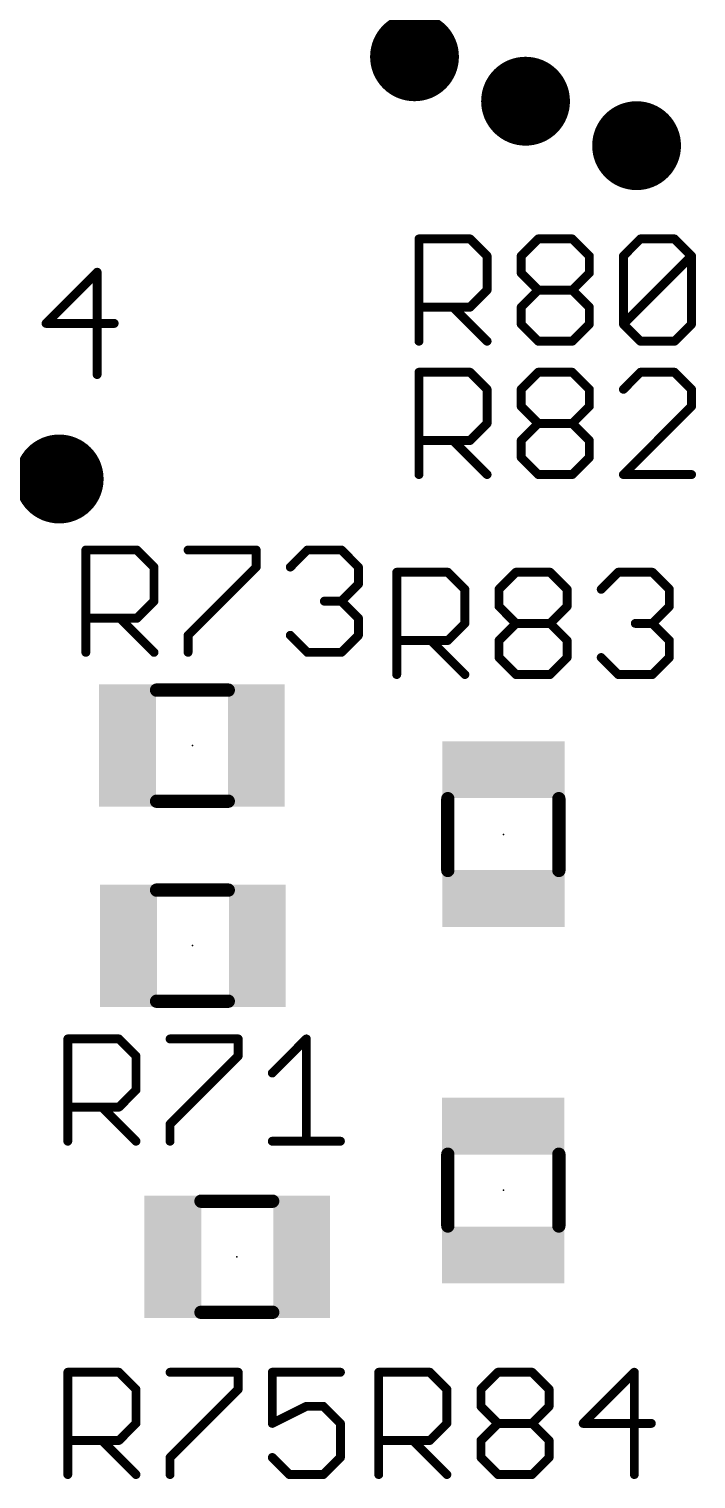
# Model space of a CAD drawing. Extents: x -10 to 136, y 0 to 101.
# Drawn here: x 27.59 to 35.22, y 28.45 to 45.02 of the extents above; entities that cross this region are included whole.
import ezdxf

# ---------------------------------------------------------------- set-up
doc = ezdxf.new("R2010")
doc.units = 0
for name, color, linetype in [('18', 92, 'CONTINUOUS'), ('23', 7, 'CONTINUOUS'), ('25', 253, 'CONTINUOUS'), ('51', 253, 'CONTINUOUS')]:
    doc.layers.add(name, color=color, linetype=linetype)

# ---------------------------------------------------------------- blocks, each defined once
blk = doc.blocks.new('RECT')
blk.add_solid([(-0.5, -0.5), (0.5, -0.5), (-0.5, 0.5), (0.5, 0.5)])
blk = doc.blocks.new('ROUNDV')
at = {"const_width": 0.5}
blk.add_lwpolyline([(0, -0.25, 1), (0, 0.25, 1), (0, -0.25)], format="xyb", dxfattribs=at)

msp = doc.modelspace()

# ---------------------------------------------------------------- linework, layer by layer
at = {"layer": '23'}
for p in [(29.464, 36.83), (33.02, 35.814), (29.464, 34.544), (33.02, 31.75), (29.972, 30.988)]:
    msp.add_point(p, dxfattribs=at)
at = {"layer": '25', "const_width": 0.1016}
for points in [[(32.0548, 41.4528), (32.0548, 42.6221)], [(32.0548, 42.6221), (32.6394, 42.6221)], [(32.6394, 42.6221), (32.8343, 42.4272)], [(33.2241, 42.4272), (33.4189, 42.6221)], [(33.4189, 42.6221), (33.8087, 42.6221)], [(33.8087, 42.6221), (34.0036, 42.4272)], [(34.3934, 42.4272), (34.5882, 42.6221)], [(34.5882, 42.6221), (34.978, 42.6221)], [(34.978, 42.6221), (35.1729, 42.4272)], [(32.8343, 42.4272), (32.8343, 42.0374)], [(33.2241, 42.2323), (33.2241, 42.4272)], [(34.0036, 42.4272), (34.0036, 42.2323)], [(34.3934, 41.6476), (34.3934, 42.4272)], [(34.3934, 41.6476), (35.1729, 42.4272)], [(35.1729, 42.4272), (35.1729, 41.6476)], [(28.374, 42.2411), (27.7894, 41.6564)], [(28.374, 41.0718), (28.374, 42.2411)], [(33.4189, 42.0374), (33.2241, 42.2323)], [(34.0036, 42.2323), (33.8087, 42.0374)], [(32.8343, 42.0374), (32.6394, 41.8425)], [(33.2241, 41.8425), (33.4189, 42.0374)], [(33.4189, 42.0374), (33.8087, 42.0374)], [(33.8087, 42.0374), (34.0036, 41.8425)], [(32.6394, 41.8425), (32.0548, 41.8425)], [(32.4445, 41.8425), (32.8343, 41.4528)], [(33.2241, 41.6476), (33.2241, 41.8425)], [(34.0036, 41.8425), (34.0036, 41.6476)], [(27.7894, 41.6564), (28.5689, 41.6564)], [(33.4189, 41.4528), (33.2241, 41.6476)], [(34.0036, 41.6476), (33.8087, 41.4528)], [(34.5882, 41.4528), (34.3934, 41.6476)], [(35.1729, 41.6476), (34.978, 41.4528)], [(33.8087, 41.4528), (33.4189, 41.4528)], [(34.978, 41.4528), (34.5882, 41.4528)], [(32.0548, 39.9288), (32.0548, 41.0981)], [(32.0548, 41.0981), (32.6394, 41.0981)], [(32.6394, 41.0981), (32.8343, 40.9032)], [(33.2241, 40.9032), (33.4189, 41.0981)], [(33.4189, 41.0981), (33.8087, 41.0981)], [(33.8087, 41.0981), (34.0036, 40.9032)], [(34.5882, 41.0981), (34.3934, 40.9032)], [(34.978, 41.0981), (34.5882, 41.0981)], [(35.1729, 40.9032), (34.978, 41.0981)], [(32.8343, 40.9032), (32.8343, 40.5134)], [(33.2241, 40.7083), (33.2241, 40.9032)], [(34.0036, 40.9032), (34.0036, 40.7083)], [(35.1729, 40.7083), (35.1729, 40.9032)], [(33.4189, 40.5134), (33.2241, 40.7083)], [(34.0036, 40.7083), (33.8087, 40.5134)], [(34.3934, 39.9288), (35.1729, 40.7083)], [(32.8343, 40.5134), (32.6394, 40.3185)], [(33.2241, 40.3185), (33.4189, 40.5134)], [(33.4189, 40.5134), (33.8087, 40.5134)], [(33.8087, 40.5134), (34.0036, 40.3185)], [(32.6394, 40.3185), (32.0548, 40.3185)], [(32.4445, 40.3185), (32.8343, 39.9288)], [(33.2241, 40.1236), (33.2241, 40.3185)], [(34.0036, 40.3185), (34.0036, 40.1236)], [(33.4189, 39.9288), (33.2241, 40.1236)], [(34.0036, 40.1236), (33.8087, 39.9288)], [(33.8087, 39.9288), (33.4189, 39.9288)], [(35.1729, 39.9288), (34.3934, 39.9288)], [(28.2448, 37.8968), (28.2448, 39.0661)], [(28.2448, 39.0661), (28.8294, 39.0661)], [(28.8294, 39.0661), (29.0243, 38.8712)], [(29.4141, 39.0661), (30.1936, 39.0661)], [(30.1936, 39.0661), (30.1936, 38.8712)], [(30.5834, 38.8712), (30.7782, 39.0661)], [(30.7782, 39.0661), (31.168, 39.0661)], [(31.168, 39.0661), (31.3629, 38.8712)], [(29.0243, 38.8712), (29.0243, 38.4814)], [(30.1936, 38.8712), (29.4141, 38.0916)], [(31.3629, 38.8712), (31.3629, 38.6763)], [(31.8008, 37.6428), (31.8008, 38.8121)], [(31.8008, 38.8121), (32.3854, 38.8121)], [(32.3854, 38.8121), (32.5803, 38.6172)], [(32.9701, 38.6172), (33.1649, 38.8121)], [(33.1649, 38.8121), (33.5547, 38.8121)], [(33.5547, 38.8121), (33.7496, 38.6172)], [(34.1394, 38.6172), (34.3342, 38.8121)], [(34.3342, 38.8121), (34.724, 38.8121)], [(34.724, 38.8121), (34.9189, 38.6172)], [(31.3629, 38.6763), (31.168, 38.4814)], [(32.5803, 38.6172), (32.5803, 38.2274)], [(32.9701, 38.4223), (32.9701, 38.6172)], [(33.7496, 38.6172), (33.7496, 38.4223)], [(34.9189, 38.6172), (34.9189, 38.4223)], [(29.0243, 38.4814), (28.8294, 38.2865)], [(31.168, 38.4814), (30.9731, 38.4814)], [(31.168, 38.4814), (31.3629, 38.2865)], [(33.1649, 38.2274), (32.9701, 38.4223)], [(33.7496, 38.4223), (33.5547, 38.2274)], [(34.9189, 38.4223), (34.724, 38.2274)], [(28.8294, 38.2865), (28.2448, 38.2865)], [(28.6345, 38.2865), (29.0243, 37.8968)], [(31.3629, 38.2865), (31.3629, 38.0916)], [(29.4141, 38.0916), (29.4141, 37.8968)], [(30.7782, 37.8968), (30.5834, 38.0916)], [(31.3629, 38.0916), (31.168, 37.8968)], [(32.5803, 38.2274), (32.3854, 38.0325)], [(32.9701, 38.0325), (33.1649, 38.2274)], [(33.1649, 38.2274), (33.5547, 38.2274)], [(33.5547, 38.2274), (33.7496, 38.0325)], [(34.724, 38.2274), (34.5291, 38.2274)], [(34.724, 38.2274), (34.9189, 38.0325)], [(32.3854, 38.0325), (31.8008, 38.0325)], [(32.1905, 38.0325), (32.5803, 37.6428)], [(32.9701, 37.8376), (32.9701, 38.0325)], [(33.7496, 38.0325), (33.7496, 37.8376)], [(34.9189, 38.0325), (34.9189, 37.8376)], [(31.168, 37.8968), (30.7782, 37.8968)], [(33.1649, 37.6428), (32.9701, 37.8376)], [(33.7496, 37.8376), (33.5547, 37.6428)], [(34.3342, 37.6428), (34.1394, 37.8376)], [(34.9189, 37.8376), (34.724, 37.6428)], [(33.5547, 37.6428), (33.1649, 37.6428)], [(34.724, 37.6428), (34.3342, 37.6428)], [(28.0387, 32.3088), (28.0387, 33.4781)], [(28.0387, 33.4781), (28.6233, 33.4781)], [(28.6233, 33.4781), (28.8182, 33.2832)], [(29.208, 33.4781), (29.9875, 33.4781)], [(29.9875, 33.4781), (29.9875, 33.2832)], [(30.3773, 33.0883), (30.767, 33.4781)], [(30.767, 33.4781), (30.767, 32.3088)], [(28.8182, 33.2832), (28.8182, 32.8934)], [(29.9875, 33.2832), (29.208, 32.5036)], [(28.8182, 32.8934), (28.6233, 32.6985)], [(28.6233, 32.6985), (28.0387, 32.6985)], [(28.4284, 32.6985), (28.8182, 32.3088)], [(29.208, 32.5036), (29.208, 32.3088)], [(30.3773, 32.3088), (31.1568, 32.3088)], [(28.0387, 28.4988), (28.0387, 29.6681)], [(28.0387, 29.6681), (28.6233, 29.6681)], [(28.6233, 29.6681), (28.8182, 29.4732)], [(29.208, 29.6681), (29.9875, 29.6681)], [(29.9875, 29.6681), (29.9875, 29.4732)], [(31.1568, 29.6681), (30.3773, 29.6681)], [(30.3773, 29.6681), (30.3773, 29.0834)], [(31.5947, 28.4988), (31.5947, 29.6681)], [(31.5947, 29.6681), (32.1793, 29.6681)], [(32.1793, 29.6681), (32.3742, 29.4732)], [(32.764, 29.4732), (32.9588, 29.6681)], [(32.9588, 29.6681), (33.3486, 29.6681)], [(33.3486, 29.6681), (33.5435, 29.4732)], [(34.5179, 29.6681), (33.9333, 29.0834)], [(34.5179, 28.4988), (34.5179, 29.6681)], [(28.8182, 29.4732), (28.8182, 29.0834)], [(29.9875, 29.4732), (29.208, 28.6936)], [(32.3742, 29.4732), (32.3742, 29.0834)], [(32.764, 29.2783), (32.764, 29.4732)], [(33.5435, 29.4732), (33.5435, 29.2783)], [(30.3773, 29.0834), (30.767, 29.2783)], [(30.767, 29.2783), (30.9619, 29.2783)], [(30.9619, 29.2783), (31.1568, 29.0834)], [(32.9588, 29.0834), (32.764, 29.2783)], [(33.5435, 29.2783), (33.3486, 29.0834)], [(28.8182, 29.0834), (28.6233, 28.8885)], [(31.1568, 29.0834), (31.1568, 28.6936)], [(32.3742, 29.0834), (32.1793, 28.8885)], [(32.764, 28.8885), (32.9588, 29.0834)], [(32.9588, 29.0834), (33.3486, 29.0834)], [(33.3486, 29.0834), (33.5435, 28.8885)], [(33.9333, 29.0834), (34.7128, 29.0834)], [(28.6233, 28.8885), (28.0387, 28.8885)], [(28.4284, 28.8885), (28.8182, 28.4988)], [(32.1793, 28.8885), (31.5947, 28.8885)], [(31.9844, 28.8885), (32.3742, 28.4988)], [(32.764, 28.6936), (32.764, 28.8885)], [(33.5435, 28.8885), (33.5435, 28.6936)], [(29.208, 28.6936), (29.208, 28.4988)], [(30.5721, 28.4988), (30.3773, 28.6936)], [(31.1568, 28.6936), (30.9619, 28.4988)], [(32.9588, 28.4988), (32.764, 28.6936)], [(33.5435, 28.6936), (33.3486, 28.4988)], [(30.9619, 28.4988), (30.5721, 28.4988)], [(33.3486, 28.4988), (32.9588, 28.4988)]]:
    msp.add_lwpolyline(points, dxfattribs=at)
at = {"layer": '25', "const_width": 0.0508}
for points in [[(32.0802, 42.6221, 1), (32.0294, 42.6221)], [(32.0548, 42.6475, 1), (32.0548, 42.5967)], [(32.6574, 42.6401, 1), (32.6214, 42.6041)], [(32.6394, 42.5967, 1), (32.6394, 42.6475)], [(33.4189, 42.6475, 1), (33.4189, 42.5967)], [(33.4369, 42.6041, 1), (33.4009, 42.6401)], [(33.8267, 42.6401, 1), (33.7907, 42.6041)], [(33.8087, 42.5967, 1), (33.8087, 42.6475)], [(34.5882, 42.6475, 1), (34.5882, 42.5967)], [(34.6062, 42.6041, 1), (34.5702, 42.6401)], [(34.996, 42.6401, 1), (34.96, 42.6041)], [(34.978, 42.5967, 1), (34.978, 42.6475)], [(32.8597, 42.4272, 1), (32.8089, 42.4272)], [(32.8163, 42.4092, 1), (32.8523, 42.4452)], [(33.2061, 42.4452, 1), (33.2421, 42.4092)], [(33.2495, 42.4272, 1), (33.1987, 42.4272)], [(34.029, 42.4272, 1), (33.9782, 42.4272)], [(33.9856, 42.4092, 1), (34.0216, 42.4452)], [(34.3754, 42.4452, 1), (34.4114, 42.4092)], [(34.4188, 42.4272, 1), (34.368, 42.4272)], [(35.1983, 42.4272, 1), (35.1475, 42.4272)], [(35.1909, 42.4092, 1), (35.1549, 42.4452)], [(35.1549, 42.4092, 1), (35.1909, 42.4452)], [(28.3994, 42.2411, 1), (28.3486, 42.2411)], [(28.392, 42.2231, 1), (28.356, 42.2591)], [(33.2421, 42.2503, 1), (33.2061, 42.2143)], [(34.0216, 42.2143, 1), (33.9856, 42.2503)], [(33.1987, 42.2323, 1), (33.2495, 42.2323)], [(33.9782, 42.2323, 1), (34.029, 42.2323)], [(32.8089, 42.0374, 1), (32.8597, 42.0374)], [(32.8523, 42.0194, 1), (32.8163, 42.0554)], [(33.4189, 42.0628, 1), (33.4189, 42.012)], [(33.4369, 42.0194, 1), (33.4009, 42.0554)], [(33.4009, 42.0194, 1), (33.4369, 42.0554)], [(33.8267, 42.0554, 1), (33.7907, 42.0194)], [(33.7907, 42.0554, 1), (33.8267, 42.0194)], [(33.8087, 42.012, 1), (33.8087, 42.0628)], [(32.0548, 41.8679, 1), (32.0548, 41.8171)], [(32.4625, 41.8605, 1), (32.4265, 41.8245)], [(32.6214, 41.8605, 1), (32.6574, 41.8245)], [(32.6394, 41.8171, 1), (32.6394, 41.8679)], [(33.2061, 41.8605, 1), (33.2421, 41.8245)], [(33.2495, 41.8425, 1), (33.1987, 41.8425)], [(34.029, 41.8425, 1), (33.9782, 41.8425)], [(33.9856, 41.8245, 1), (34.0216, 41.8605)], [(27.7714, 41.6744, 1), (27.8074, 41.6384)], [(27.7894, 41.6818, 1), (27.7894, 41.631)], [(28.5689, 41.631, 1), (28.5689, 41.6818)], [(33.2421, 41.6656, 1), (33.2061, 41.6296)], [(33.1987, 41.6476, 1), (33.2495, 41.6476)], [(33.9782, 41.6476, 1), (34.029, 41.6476)], [(34.0216, 41.6296, 1), (33.9856, 41.6656)], [(34.4114, 41.6656, 1), (34.3754, 41.6296)], [(34.3754, 41.6656, 1), (34.4114, 41.6296)], [(34.368, 41.6476, 1), (34.4188, 41.6476)], [(35.1475, 41.6476, 1), (35.1983, 41.6476)], [(35.1909, 41.6296, 1), (35.1549, 41.6656)], [(32.0294, 41.4528, 1), (32.0802, 41.4528)], [(32.8163, 41.4348, 1), (32.8523, 41.4708)], [(33.4189, 41.4782, 1), (33.4189, 41.4274)], [(33.4009, 41.4348, 1), (33.4369, 41.4708)], [(33.7907, 41.4708, 1), (33.8267, 41.4348)], [(33.8087, 41.4274, 1), (33.8087, 41.4782)], [(34.5882, 41.4782, 1), (34.5882, 41.4274)], [(34.5702, 41.4348, 1), (34.6062, 41.4708)], [(34.96, 41.4708, 1), (34.996, 41.4348)], [(34.978, 41.4274, 1), (34.978, 41.4782)], [(32.0802, 41.0981, 1), (32.0294, 41.0981)], [(32.0548, 41.1235, 1), (32.0548, 41.0727)], [(32.6574, 41.1161, 1), (32.6214, 41.0801)], [(32.6394, 41.0727, 1), (32.6394, 41.1235)], [(33.4189, 41.1235, 1), (33.4189, 41.0727)], [(33.4369, 41.0801, 1), (33.4009, 41.1161)], [(33.8267, 41.1161, 1), (33.7907, 41.0801)], [(33.8087, 41.0727, 1), (33.8087, 41.1235)], [(34.5882, 41.1235, 1), (34.5882, 41.0727)], [(34.6062, 41.0801, 1), (34.5702, 41.1161)], [(34.996, 41.1161, 1), (34.96, 41.0801)], [(34.978, 41.0727, 1), (34.978, 41.1235)], [(28.3486, 41.0718, 1), (28.3994, 41.0718)], [(32.8597, 40.9032, 1), (32.8089, 40.9032)], [(32.8163, 40.8852, 1), (32.8523, 40.9212)], [(33.2061, 40.9212, 1), (33.2421, 40.8852)], [(33.2495, 40.9032, 1), (33.1987, 40.9032)], [(34.029, 40.9032, 1), (33.9782, 40.9032)], [(33.9856, 40.8852, 1), (34.0216, 40.9212)], [(34.3754, 40.9212, 1), (34.4114, 40.8852)], [(35.1983, 40.9032, 1), (35.1475, 40.9032)], [(35.1549, 40.8852, 1), (35.1909, 40.9212)], [(33.2421, 40.7263, 1), (33.2061, 40.6903)], [(33.1987, 40.7083, 1), (33.2495, 40.7083)], [(33.9782, 40.7083, 1), (34.029, 40.7083)], [(34.0216, 40.6903, 1), (33.9856, 40.7263)], [(35.1475, 40.7083, 1), (35.1983, 40.7083)], [(35.1909, 40.6903, 1), (35.1549, 40.7263)], [(32.8089, 40.5134, 1), (32.8597, 40.5134)], [(32.8523, 40.4954, 1), (32.8163, 40.5314)], [(33.4189, 40.5388, 1), (33.4189, 40.488)], [(33.4369, 40.4954, 1), (33.4009, 40.5314)], [(33.4009, 40.4954, 1), (33.4369, 40.5314)], [(33.8267, 40.5314, 1), (33.7907, 40.4954)], [(33.7907, 40.5314, 1), (33.8267, 40.4954)], [(33.8087, 40.488, 1), (33.8087, 40.5388)], [(32.0548, 40.3439, 1), (32.0548, 40.2931)], [(32.4625, 40.3365, 1), (32.4265, 40.3005)], [(32.6214, 40.3365, 1), (32.6574, 40.3005)], [(32.6394, 40.2931, 1), (32.6394, 40.3439)], [(33.2061, 40.3365, 1), (33.2421, 40.3005)], [(33.2495, 40.3185, 1), (33.1987, 40.3185)], [(34.029, 40.3185, 1), (33.9782, 40.3185)], [(33.9856, 40.3005, 1), (34.0216, 40.3365)], [(33.2421, 40.1416, 1), (33.2061, 40.1056)], [(33.1987, 40.1236, 1), (33.2495, 40.1236)], [(33.9782, 40.1236, 1), (34.029, 40.1236)], [(34.0216, 40.1056, 1), (33.9856, 40.1416)], [(32.0294, 39.9288, 1), (32.0802, 39.9288)], [(32.8163, 39.9108, 1), (32.8523, 39.9468)], [(33.4189, 39.9542, 1), (33.4189, 39.9034)], [(33.4009, 39.9108, 1), (33.4369, 39.9468)], [(33.7907, 39.9468, 1), (33.8267, 39.9108)], [(33.8087, 39.9034, 1), (33.8087, 39.9542)], [(34.3754, 39.9468, 1), (34.4114, 39.9108)], [(34.3934, 39.9542, 1), (34.3934, 39.9034)], [(35.1729, 39.9034, 1), (35.1729, 39.9542)], [(28.2702, 39.0661, 1), (28.2194, 39.0661)], [(28.2448, 39.0915, 1), (28.2448, 39.0407)], [(28.8474, 39.0841, 1), (28.8114, 39.0481)], [(28.8294, 39.0407, 1), (28.8294, 39.0915)], [(29.4141, 39.0915, 1), (29.4141, 39.0407)], [(30.219, 39.0661, 1), (30.1682, 39.0661)], [(30.1936, 39.0407, 1), (30.1936, 39.0915)], [(30.7782, 39.0915, 1), (30.7782, 39.0407)], [(30.7962, 39.0481, 1), (30.7602, 39.0841)], [(31.186, 39.0841, 1), (31.15, 39.0481)], [(31.168, 39.0407, 1), (31.168, 39.0915)], [(29.0497, 38.8712, 1), (28.9989, 38.8712)], [(29.0063, 38.8532, 1), (29.0423, 38.8892)], [(30.1682, 38.8712, 1), (30.219, 38.8712)], [(30.2116, 38.8532, 1), (30.1756, 38.8892)], [(30.5654, 38.8892, 1), (30.6014, 38.8532)], [(31.3883, 38.8712, 1), (31.3375, 38.8712)], [(31.3449, 38.8532, 1), (31.3809, 38.8892)], [(31.8262, 38.8121, 1), (31.7754, 38.8121)], [(31.8008, 38.8375, 1), (31.8008, 38.7867)], [(32.4034, 38.8301, 1), (32.3674, 38.7941)], [(32.3854, 38.7867, 1), (32.3854, 38.8375)], [(33.1649, 38.8375, 1), (33.1649, 38.7867)], [(33.1829, 38.7941, 1), (33.1469, 38.8301)], [(33.5727, 38.8301, 1), (33.5367, 38.7941)], [(33.5547, 38.7867, 1), (33.5547, 38.8375)], [(34.3342, 38.8375, 1), (34.3342, 38.7867)], [(34.3522, 38.7941, 1), (34.3162, 38.8301)], [(34.742, 38.8301, 1), (34.706, 38.7941)], [(34.724, 38.7867, 1), (34.724, 38.8375)], [(31.3375, 38.6763, 1), (31.3883, 38.6763)], [(31.3809, 38.6583, 1), (31.3449, 38.6943)], [(32.6057, 38.6172, 1), (32.5549, 38.6172)], [(32.5623, 38.5992, 1), (32.5983, 38.6352)], [(32.9521, 38.6352, 1), (32.9881, 38.5992)], [(32.9955, 38.6172, 1), (32.9447, 38.6172)], [(33.775, 38.6172, 1), (33.7242, 38.6172)], [(33.7316, 38.5992, 1), (33.7676, 38.6352)], [(34.1214, 38.6352, 1), (34.1574, 38.5992)], [(34.9443, 38.6172, 1), (34.8935, 38.6172)], [(34.9009, 38.5992, 1), (34.9369, 38.6352)], [(28.9989, 38.4814, 1), (29.0497, 38.4814)], [(29.0423, 38.4634, 1), (29.0063, 38.4994)], [(30.9731, 38.5068, 1), (30.9731, 38.456)], [(31.186, 38.4994, 1), (31.15, 38.4634)], [(31.15, 38.4994, 1), (31.186, 38.4634)], [(31.168, 38.456, 1), (31.168, 38.5068)], [(32.9881, 38.4403, 1), (32.9521, 38.4043)], [(33.7676, 38.4043, 1), (33.7316, 38.4403)], [(34.9369, 38.4043, 1), (34.9009, 38.4403)], [(28.2448, 38.3119, 1), (28.2448, 38.2611)], [(28.6525, 38.3045, 1), (28.6165, 38.2685)], [(28.8114, 38.3045, 1), (28.8474, 38.2685)], [(28.8294, 38.2611, 1), (28.8294, 38.3119)], [(31.3883, 38.2865, 1), (31.3375, 38.2865)], [(31.3449, 38.2685, 1), (31.3809, 38.3045)], [(32.9447, 38.4223, 1), (32.9955, 38.4223)], [(33.7242, 38.4223, 1), (33.775, 38.4223)], [(34.8935, 38.4223, 1), (34.9443, 38.4223)], [(29.3961, 38.1096, 1), (29.4321, 38.0736)], [(29.4395, 38.0916, 1), (29.3887, 38.0916)], [(30.6014, 38.1096, 1), (30.5654, 38.0736)], [(31.3809, 38.0736, 1), (31.3449, 38.1096)], [(32.5549, 38.2274, 1), (32.6057, 38.2274)], [(32.5983, 38.2094, 1), (32.5623, 38.2454)], [(33.1649, 38.2528, 1), (33.1649, 38.202)], [(33.1829, 38.2094, 1), (33.1469, 38.2454)], [(33.1469, 38.2094, 1), (33.1829, 38.2454)], [(33.5727, 38.2454, 1), (33.5367, 38.2094)], [(33.5367, 38.2454, 1), (33.5727, 38.2094)], [(33.5547, 38.202, 1), (33.5547, 38.2528)], [(34.5291, 38.2528, 1), (34.5291, 38.202)], [(34.742, 38.2454, 1), (34.706, 38.2094)], [(34.706, 38.2454, 1), (34.742, 38.2094)], [(34.724, 38.202, 1), (34.724, 38.2528)], [(31.3375, 38.0916, 1), (31.3883, 38.0916)], [(31.8008, 38.0579, 1), (31.8008, 38.0071)], [(32.2085, 38.0505, 1), (32.1725, 38.0145)], [(32.3674, 38.0505, 1), (32.4034, 38.0145)], [(32.3854, 38.0071, 1), (32.3854, 38.0579)], [(32.9521, 38.0505, 1), (32.9881, 38.0145)], [(32.9955, 38.0325, 1), (32.9447, 38.0325)], [(33.775, 38.0325, 1), (33.7242, 38.0325)], [(33.7316, 38.0145, 1), (33.7676, 38.0505)], [(34.9443, 38.0325, 1), (34.8935, 38.0325)], [(34.9009, 38.0145, 1), (34.9369, 38.0505)], [(28.2194, 37.8968, 1), (28.2702, 37.8968)], [(29.0063, 37.8788, 1), (29.0423, 37.9148)], [(29.3887, 37.8968, 1), (29.4395, 37.8968)], [(30.7782, 37.9222, 1), (30.7782, 37.8714)], [(30.7602, 37.8788, 1), (30.7962, 37.9148)], [(31.15, 37.9148, 1), (31.186, 37.8788)], [(31.168, 37.8714, 1), (31.168, 37.9222)], [(32.9881, 37.8556, 1), (32.9521, 37.8196)], [(32.9447, 37.8376, 1), (32.9955, 37.8376)], [(33.7242, 37.8376, 1), (33.775, 37.8376)], [(33.7676, 37.8196, 1), (33.7316, 37.8556)], [(34.1574, 37.8556, 1), (34.1214, 37.8196)], [(34.8935, 37.8376, 1), (34.9443, 37.8376)], [(34.9369, 37.8196, 1), (34.9009, 37.8556)], [(31.7754, 37.6428, 1), (31.8262, 37.6428)], [(32.5623, 37.6248, 1), (32.5983, 37.6608)], [(33.1649, 37.6682, 1), (33.1649, 37.6174)], [(33.1469, 37.6248, 1), (33.1829, 37.6608)], [(33.5367, 37.6608, 1), (33.5727, 37.6248)], [(33.5547, 37.6174, 1), (33.5547, 37.6682)], [(34.3342, 37.6682, 1), (34.3342, 37.6174)], [(34.3162, 37.6248, 1), (34.3522, 37.6608)], [(34.706, 37.6608, 1), (34.742, 37.6248)], [(34.724, 37.6174, 1), (34.724, 37.6682)], [(28.0641, 33.4781, 1), (28.0133, 33.4781)], [(28.0387, 33.5035, 1), (28.0387, 33.4527)], [(28.6413, 33.4961, 1), (28.6053, 33.4601)], [(28.6233, 33.4527, 1), (28.6233, 33.5035)], [(29.208, 33.5035, 1), (29.208, 33.4527)], [(30.0129, 33.4781, 1), (29.9621, 33.4781)], [(29.9875, 33.4527, 1), (29.9875, 33.5035)], [(30.7924, 33.4781, 1), (30.7416, 33.4781)], [(30.785, 33.4601, 1), (30.749, 33.4961)], [(28.8436, 33.2832, 1), (28.7928, 33.2832)], [(28.8002, 33.2652, 1), (28.8362, 33.3012)], [(30.0055, 33.2652, 1), (29.9695, 33.3012)], [(29.9621, 33.2832, 1), (30.0129, 33.2832)], [(30.3593, 33.1063, 1), (30.3953, 33.0703)], [(28.7928, 32.8934, 1), (28.8436, 32.8934)], [(28.8362, 32.8754, 1), (28.8002, 32.9114)], [(28.0387, 32.7239, 1), (28.0387, 32.6731)], [(28.4464, 32.7165, 1), (28.4104, 32.6805)], [(28.6053, 32.7165, 1), (28.6413, 32.6805)], [(28.6233, 32.6731, 1), (28.6233, 32.7239)], [(29.19, 32.5216, 1), (29.226, 32.4856)], [(29.2334, 32.5036, 1), (29.1826, 32.5036)], [(28.0133, 32.3088, 1), (28.0641, 32.3088)], [(28.8002, 32.2908, 1), (28.8362, 32.3268)], [(29.1826, 32.3088, 1), (29.2334, 32.3088)], [(30.3773, 32.3342, 1), (30.3773, 32.2834)], [(30.7416, 32.3088, 1), (30.7924, 32.3088)], [(31.1568, 32.2834, 1), (31.1568, 32.3342)], [(28.0641, 29.6681, 1), (28.0133, 29.6681)], [(28.0387, 29.6935, 1), (28.0387, 29.6427)], [(28.6413, 29.6861, 1), (28.6053, 29.6501)], [(28.6233, 29.6427, 1), (28.6233, 29.6935)], [(29.208, 29.6935, 1), (29.208, 29.6427)], [(30.0129, 29.6681, 1), (29.9621, 29.6681)], [(29.9875, 29.6427, 1), (29.9875, 29.6935)], [(30.3773, 29.6935, 1), (30.3773, 29.6427)], [(30.4027, 29.6681, 1), (30.3519, 29.6681)], [(31.1568, 29.6427, 1), (31.1568, 29.6935)], [(31.6201, 29.6681, 1), (31.5693, 29.6681)], [(31.5947, 29.6935, 1), (31.5947, 29.6427)], [(32.1973, 29.6861, 1), (32.1613, 29.6501)], [(32.1793, 29.6427, 1), (32.1793, 29.6935)], [(32.9588, 29.6935, 1), (32.9588, 29.6427)], [(32.9768, 29.6501, 1), (32.9408, 29.6861)], [(33.3666, 29.6861, 1), (33.3306, 29.6501)], [(33.3486, 29.6427, 1), (33.3486, 29.6935)], [(34.5433, 29.6681, 1), (34.4925, 29.6681)], [(34.5359, 29.6501, 1), (34.4999, 29.6861)], [(28.8436, 29.4732, 1), (28.7928, 29.4732)], [(28.8002, 29.4552, 1), (28.8362, 29.4912)], [(30.0055, 29.4552, 1), (29.9695, 29.4912)], [(32.3996, 29.4732, 1), (32.3488, 29.4732)], [(32.3562, 29.4552, 1), (32.3922, 29.4912)], [(32.746, 29.4912, 1), (32.782, 29.4552)], [(32.7894, 29.4732, 1), (32.7386, 29.4732)], [(33.5689, 29.4732, 1), (33.5181, 29.4732)], [(33.5255, 29.4552, 1), (33.5615, 29.4912)], [(29.9621, 29.4732, 1), (30.0129, 29.4732)], [(30.767, 29.3037, 1), (30.767, 29.2529)], [(30.7784, 29.2556, 1), (30.7556, 29.301)], [(30.9799, 29.2963, 1), (30.9439, 29.2603)], [(30.9619, 29.2529, 1), (30.9619, 29.3037)], [(32.782, 29.2963, 1), (32.746, 29.2603)], [(32.7386, 29.2783, 1), (32.7894, 29.2783)], [(33.5181, 29.2783, 1), (33.5689, 29.2783)], [(33.5615, 29.2603, 1), (33.5255, 29.2963)], [(28.7928, 29.0834, 1), (28.8436, 29.0834)], [(28.8362, 29.0654, 1), (28.8002, 29.1014)], [(30.3659, 29.1061, 1), (30.3887, 29.0607)], [(30.3519, 29.0834, 1), (30.4027, 29.0834)], [(31.1822, 29.0834, 1), (31.1314, 29.0834)], [(31.1388, 29.0654, 1), (31.1748, 29.1014)], [(32.3488, 29.0834, 1), (32.3996, 29.0834)], [(32.3922, 29.0654, 1), (32.3562, 29.1014)], [(32.9588, 29.1088, 1), (32.9588, 29.058)], [(32.9768, 29.0654, 1), (32.9408, 29.1014)], [(32.9408, 29.0654, 1), (32.9768, 29.1014)], [(33.3666, 29.1014, 1), (33.3306, 29.0654)], [(33.3306, 29.1014, 1), (33.3666, 29.0654)], [(33.3486, 29.058, 1), (33.3486, 29.1088)], [(33.9153, 29.1014, 1), (33.9513, 29.0654)], [(33.9333, 29.1088, 1), (33.9333, 29.058)], [(34.7128, 29.058, 1), (34.7128, 29.1088)], [(28.0387, 28.9139, 1), (28.0387, 28.8631)], [(28.4464, 28.9065, 1), (28.4104, 28.8705)], [(28.6053, 28.9065, 1), (28.6413, 28.8705)], [(28.6233, 28.8631, 1), (28.6233, 28.9139)], [(31.5947, 28.9139, 1), (31.5947, 28.8631)], [(32.0024, 28.9065, 1), (31.9664, 28.8705)], [(32.1613, 28.9065, 1), (32.1973, 28.8705)], [(32.1793, 28.8631, 1), (32.1793, 28.9139)], [(32.746, 28.9065, 1), (32.782, 28.8705)], [(32.7894, 28.8885, 1), (32.7386, 28.8885)], [(33.5689, 28.8885, 1), (33.5181, 28.8885)], [(33.5255, 28.8705, 1), (33.5615, 28.9065)], [(29.19, 28.7116, 1), (29.226, 28.6756)], [(29.2334, 28.6936, 1), (29.1826, 28.6936)], [(30.3953, 28.7116, 1), (30.3593, 28.6756)], [(31.1314, 28.6936, 1), (31.1822, 28.6936)], [(31.1748, 28.6756, 1), (31.1388, 28.7116)], [(32.782, 28.7116, 1), (32.746, 28.6756)], [(32.7386, 28.6936, 1), (32.7894, 28.6936)], [(33.5181, 28.6936, 1), (33.5689, 28.6936)], [(33.5615, 28.6756, 1), (33.5255, 28.7116)], [(28.0133, 28.4988, 1), (28.0641, 28.4988)], [(28.8002, 28.4808, 1), (28.8362, 28.5168)], [(29.1826, 28.4988, 1), (29.2334, 28.4988)], [(30.5721, 28.5242, 1), (30.5721, 28.4734)], [(30.5541, 28.4808, 1), (30.5901, 28.5168)], [(30.9439, 28.5168, 1), (30.9799, 28.4808)], [(30.9619, 28.4734, 1), (30.9619, 28.5242)], [(31.5693, 28.4988, 1), (31.6201, 28.4988)], [(32.3562, 28.4808, 1), (32.3922, 28.5168)], [(32.9588, 28.5242, 1), (32.9588, 28.4734)], [(32.9408, 28.4808, 1), (32.9768, 28.5168)], [(33.3306, 28.5168, 1), (33.3666, 28.4808)], [(33.3486, 28.4734, 1), (33.3486, 28.5242)], [(34.4925, 28.4988, 1), (34.5433, 28.4988)]]:
    msp.add_lwpolyline(points, format="xyb", dxfattribs=at)
at = {"layer": '51', "const_width": 0.1524}
for points in [[(29.054, 37.465), (29.874, 37.465)], [(32.385, 36.224), (32.385, 35.404)], [(33.655, 36.224), (33.655, 35.404)], [(29.054, 36.195), (29.874, 36.195)], [(29.874, 35.179), (29.054, 35.179)], [(29.874, 33.909), (29.054, 33.909)], [(32.385, 31.34), (32.385, 32.16)], [(33.655, 31.34), (33.655, 32.16)], [(30.382, 31.623), (29.562, 31.623)], [(30.382, 30.353), (29.562, 30.353)]]:
    msp.add_lwpolyline(points, dxfattribs=at)
at = {"layer": '51', "const_width": 0.0762}
for points in [[(29.054, 37.5031, 1), (29.054, 37.4269)], [(29.874, 37.4269, 1), (29.874, 37.5031)], [(32.4231, 36.224, 1), (32.3469, 36.224)], [(33.6931, 36.224, 1), (33.6169, 36.224)], [(29.054, 36.2331, 1), (29.054, 36.1569)], [(29.874, 36.1569, 1), (29.874, 36.2331)], [(32.3469, 35.404, 1), (32.4231, 35.404)], [(33.6169, 35.404, 1), (33.6931, 35.404)], [(29.054, 35.2171, 1), (29.054, 35.1409)], [(29.874, 35.1409, 1), (29.874, 35.2171)], [(29.054, 33.9471, 1), (29.054, 33.8709)], [(29.874, 33.8709, 1), (29.874, 33.9471)], [(32.4231, 32.16, 1), (32.3469, 32.16)], [(33.6931, 32.16, 1), (33.6169, 32.16)], [(29.562, 31.6611, 1), (29.562, 31.5849)], [(30.382, 31.5849, 1), (30.382, 31.6611)], [(32.3469, 31.34, 1), (32.4231, 31.34)], [(33.6169, 31.34, 1), (33.6931, 31.34)], [(29.562, 30.3911, 1), (29.562, 30.3149)], [(30.382, 30.3149, 1), (30.382, 30.3911)]]:
    msp.add_lwpolyline(points, format="xyb", dxfattribs=at)

# ---------------------------------------------------------------- block references
at = {"layer": '18', "xscale": 1.016, "yscale": 1.016}
for p in [(32.004, 44.704), (33.274, 44.196), (34.544, 43.688), (27.94, 39.878)]:
    msp.add_blockref('ROUNDV', p, dxfattribs=at)
at = {"layer": '51', "xscale": 0.65, "yscale": 1.4}
for p in [(28.7222, 36.8315), (30.1954, 36.8315)]:
    msp.add_blockref('RECT', p, dxfattribs=at)
for p, rotation in [((33.0215, 36.5558), 270), ((33.0215, 35.0826), 270), ((28.7326, 34.5425), 180), ((30.2058, 34.5425), 180), ((33.0185, 32.4814), 90), ((29.2406, 30.9865), 180), ((30.7138, 30.9865), 180), ((33.0185, 31.0082), 90)]:
    msp.add_blockref('RECT', p, dxfattribs=dict(at, rotation=rotation))

doc.saveas('drawing.dxf')
